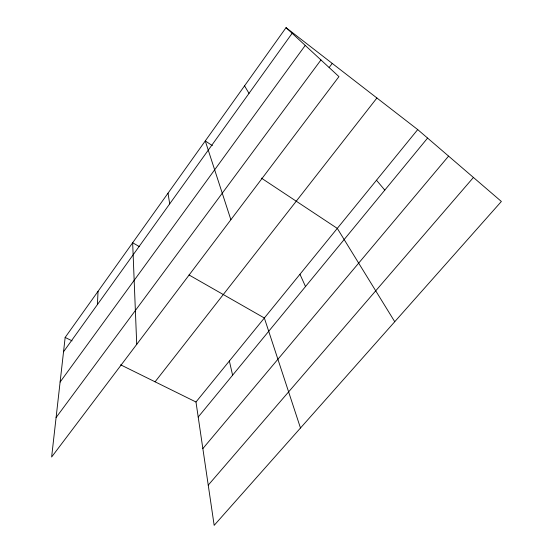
<?xml version="1.0" encoding="UTF-8"?>
<svg xmlns="http://www.w3.org/2000/svg" width="553" height="553" viewBox="0 0 553 553"><rect width="100%" height="100%" fill="white"/><g stroke="black" fill="none" stroke-linecap="round" stroke-linejoin="round"><path stroke-width="0.83" d="M97.425 304.558L98.047 291.307M65.157 337.441L51.629 457.027L338.948 76.625L286.046 27.65L65.157 337.441L72.097 340.869M63.533 351.777L292.143 33.291M60.104 382.061L305.235 45.408M56.095 417.536L320.947 59.959M329.153 67.514L332.229 63.401M155.075 381.819L376.911 97.999M417.715 129.589L501.371 201.472L214.17 525.35L195.983 402.003L417.715 129.589L286.046 27.65M198.195 417.045L427.587 138.077M202.847 448.587L448.587 156.119M208.239 485.14L473.423 177.458M120.609 364.807L195.983 402.003M139.328 246.576L132.658 242.767L136.729 344.36M189.015 274.959L264.355 318.003L300.486 428.008M212.373 145.646L205.267 140.939L230.871 219.707M261.389 178.114L337.295 228.396L394.745 321.715M376.496 180.23L384.798 190.114M244.55 85.846L249.016 93.374M299.954 274.267L305.512 286.537M229.364 360.985L232.606 375.197M168.022 193.177L169.695 203.877"/></g></svg>
